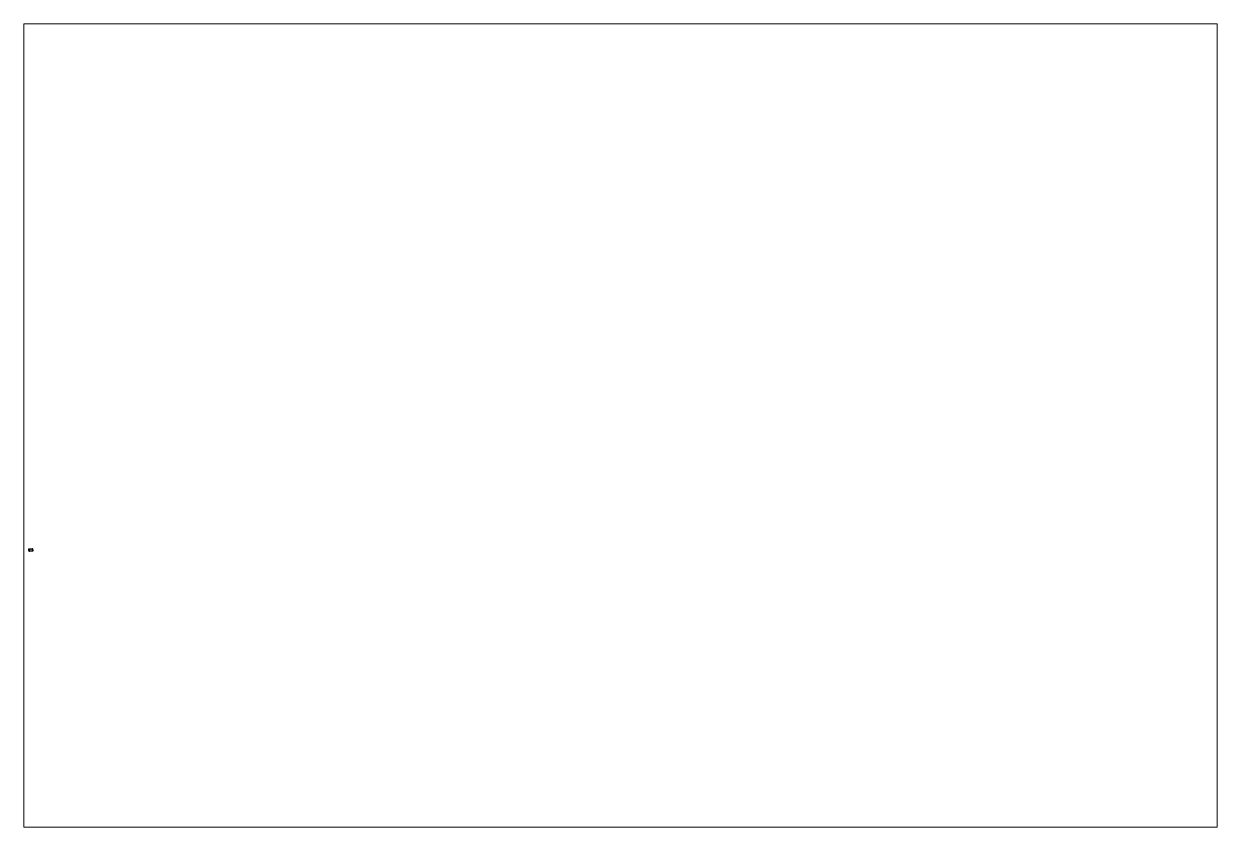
# Paper-space layout 'Layout1' of a CAD drawing. Header units: inches. Extents: x 1.05 to 9.49, y 0.71 to 6.39.
# The model-space entities are those that its viewports show. They can reach past a viewport. Long polylines and large blocks are cut down to what shows.
import ezdxf

# ---------------------------------------------------------------- set-up
doc = ezdxf.new("R2010")
doc.units = ezdxf.units.IN
doc.header["$MEASUREMENT"] = 0
doc.layers.add('DIMENSIONS', color=2, linetype='Continuous')

msp = doc.modelspace()

# ---------------------------------------------------------------- linework, layer by layer
msp.add_lwpolyline([(0, 0.075), (0.04, 0.075), (0.04, 0.115), (0.15, 0.115), (0.15, 0.075), (0.19, 0.075), (0.19, 0.04), (0.15, 0.04), (0.15, 0), (0.04, 0), (0.04, 0.04), (0, 0.04)], close=True)
for points in [[(0, 0.115), (0.025, 0.115), (0.025, 0.09), (0, 0.09), (0, 0.115)], [(0, 0), (0.025, 0), (0.025, 0.025), (0, 0.025), (0, 0)], [(0.19, 0.115), (0.165, 0.115), (0.165, 0.09), (0.19, 0.09), (0.19, 0.115)], [(0.19, 0), (0.165, 0), (0.165, 0.025), (0.19, 0.025), (0.19, 0)]]:
    msp.add_lwpolyline(points)

psp = doc.layouts.get("Layout1")

# ---------------------------------------------------------------- viewports
at = {"layer": 'DIMENSIONS'}
psp.add_viewport(center=(5.2719, 3.5495), size=(8.435, 5.679134), view_center_point=(27.5114, 5.8519), view_height=37.355351, dxfattribs=at)

doc.saveas('drawing.dxf')
